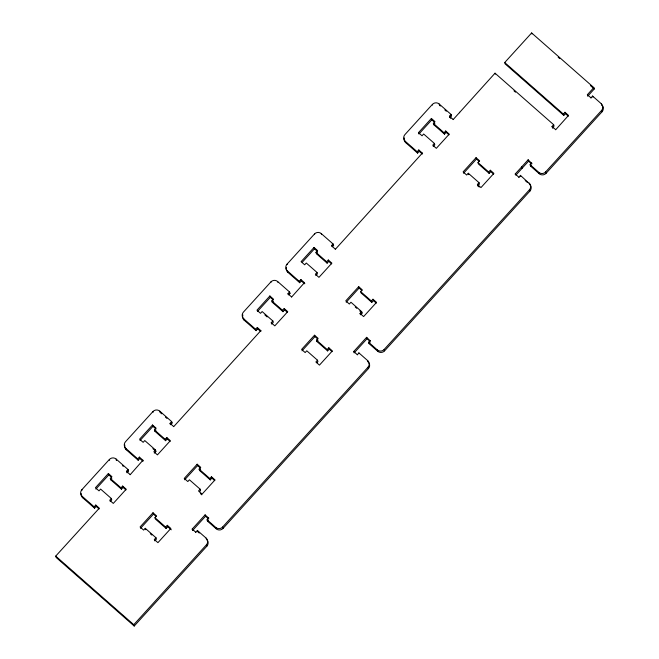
<?xml version="1.0" encoding="UTF-8"?>
<svg xmlns="http://www.w3.org/2000/svg" width="659" height="659" viewBox="0 0 659 659"><rect width="100%" height="100%" fill="white"/><g stroke="black" fill="none" stroke-linecap="round" stroke-linejoin="round"><path stroke-width="0.99" d="M94.566 508.18L94.13 506.812L95.744 505.041L96.181 506.4L94.566 508.18L82.663 497.718L82.227 496.359A4.827 4.728 -17.9 0 1 81.889 489.67L109.345 459.488A4.827 4.728 -17.9 0 1 116.149 459.076L128.052 469.529L128.489 470.897L127.096 472.865M138.184 460.237L137.739 458.878L139.354 457.107L139.799 458.466L138.184 460.237L126.273 449.784L125.836 448.425A4.827 4.728 -17.9 0 1 125.498 441.736L152.954 411.554A4.827 4.728 -17.9 0 1 159.758 411.142L171.661 421.595L172.098 422.954L170.483 424.734L170.343 424.305M256.087 330.637L255.651 329.278L257.265 327.498L257.702 328.866L256.087 330.637L244.184 320.175L243.748 318.816A4.827 4.728 -17.9 0 1 243.402 312.127L270.865 281.945A4.827 4.728 -17.9 0 1 277.661 281.533L289.565 291.995L290.009 293.354L288.593 294.911M299.697 282.703L299.26 281.344L300.875 279.564L301.311 280.923L299.697 282.703L287.794 272.241L287.357 270.882A4.827 4.728 -17.9 0 1 287.011 264.193L314.475 234.011A4.827 4.728 -17.9 0 1 321.271 233.599L333.182 244.061L333.619 245.42L332.408 246.746M417.608 153.102L417.172 151.735L418.786 149.964L419.223 151.323L417.608 153.102L405.705 142.641L405.269 141.281A4.827 4.728 -17.9 0 1 404.923 134.593L432.378 104.41A4.827 4.728 -17.9 0 1 439.182 103.998L451.086 114.452L451.53 115.811L449.916 117.59L449.776 117.162M121.462 489.209L121.025 487.849L122.64 486.07L123.076 487.438L121.462 489.209L110.745 479.801L110.308 478.434L111.923 476.663L108.356 473.524L95.431 487.726L99.007 490.864L100.621 489.093L111.33 498.501L111.775 499.86L110.16 501.639M165.615 440.682L165.17 439.322L166.785 437.543L167.229 438.91L165.615 440.682L154.898 431.274L154.461 429.907L156.076 428.136L152.501 424.997L139.584 439.199L143.151 442.337L144.766 440.558L155.483 449.973L155.919 451.333L154.305 453.112M282.983 311.674L282.538 310.307L284.161 308.536L284.597 309.895L282.983 311.674L272.266 302.259L271.829 300.899L273.444 299.12L269.869 295.982L256.952 310.191L260.519 313.33L262.134 311.55L272.851 320.966L273.287 322.325L271.673 324.096L271.236 322.737L272.851 320.966M327.128 263.147L326.691 261.78L328.306 260.008L328.742 261.368L327.128 263.147L316.419 253.731L315.974 252.372L317.589 250.593L314.022 247.454L301.097 261.664L304.672 264.794L306.287 263.023L317.004 272.439L317.44 273.798L315.826 275.569M431.39 118.447L431.834 119.806L418.91 134.008L418.473 132.648L431.39 118.447L434.965 121.585L433.35 123.357L433.787 124.724L444.504 134.131L446.118 132.36L445.673 130.993L444.059 132.772L444.504 134.131M95.868 489.085L108.793 474.884L108.356 473.524M140.021 440.558L152.946 426.357L152.501 424.997M257.389 311.55L270.314 297.349L269.869 295.982M302.217 262.274L314.458 248.822L314.022 247.454M110.745 479.801L111.824 478.615M154.898 431.274L155.977 430.088M272.266 302.259L273.345 301.072M316.419 253.731L317.49 252.545M433.787 124.724L434.866 123.538M126.709 472.157L126.437 471.309L128.052 469.529M170.261 424.05L170.047 423.375L171.661 421.595M288.115 294.276L287.95 293.766L289.565 291.995M331.617 246.005L333.182 244.061M449.718 116.997L449.471 116.231L451.086 114.452M206.547 539.466A4.827 4.728 -17.9 0 1 206.885 546.154L134.205 626.05L56.147 557.473L55.71 556.114L99.32 508.18L95.744 505.041M130.111 474.785L142.929 460.246L139.354 457.107M173.671 426.678L260.832 330.637L257.265 327.498M291.583 297.077L304.45 282.703L300.875 279.564M335.274 249.399L422.353 153.102L418.786 149.964M453.128 119.625L495.024 73.19L553.651 124.699L554.087 126.058L552.58 127.722M563.783 115.407L563.338 114.048L564.961 112.269L565.397 113.628L563.783 115.407L505.156 63.898L504.712 62.539L531.632 32.95L593.833 87.589L594.27 88.957L587.812 96.057M111.33 498.501L109.715 500.28L113.29 503.418L126.207 489.209L122.64 486.07M155.483 449.973L153.868 451.753L157.435 454.883L170.36 440.682L166.785 437.543M317.004 272.439L315.381 274.21L318.956 277.348L331.881 263.147L328.306 260.008M418.473 132.648L422.04 135.787L423.655 134.008L434.372 143.423L432.757 145.202L436.324 148.333L449.249 134.131L445.673 130.993M433.194 146.562L434.808 144.782L434.372 143.423M166.109 528.452L165.673 527.093L167.287 525.314L167.724 526.673L166.109 528.452L155.392 519.037L154.956 517.677L156.57 515.906L152.995 512.768L140.079 526.969L143.646 530.108L145.26 528.329L155.977 537.744L156.414 539.103L154.799 540.882L154.363 539.515L155.977 537.744M210.279 479.9L209.834 478.541L211.448 476.77L211.893 478.129L210.279 479.9L199.562 470.493L199.125 469.134L200.74 467.355L197.165 464.216L184.248 478.418L187.815 481.556L189.43 479.785L200.147 489.192L200.583 490.56L199.504 491.738M327.63 350.909L327.185 349.55L328.8 347.779L329.245 349.138L327.63 350.909L316.913 341.502L316.477 340.143L318.091 338.364L314.516 335.225L301.6 349.427L305.166 352.565L306.781 350.794L317.498 360.201L317.935 361.569L316.855 362.747M371.791 302.366L371.355 301.006L372.969 299.227L373.414 300.586L371.791 302.366L361.083 292.95L360.638 291.591L362.261 289.812L358.685 286.681L345.761 300.883L349.336 304.021L350.95 302.242L361.667 311.658L362.104 313.017L360.489 314.796L360.053 313.429L361.667 311.658M489.143 173.375L488.706 172.015L490.321 170.236L490.766 171.595L489.143 173.375L478.434 163.959L477.997 162.6L479.612 160.821L476.037 157.69L463.112 171.892L466.687 175.03L468.302 173.251L479.019 182.667L479.455 184.026L477.841 185.805L479.266 187.057M140.515 528.329L153.44 514.127L152.995 512.768M184.685 479.785L197.609 465.575L197.165 464.216M302.036 350.794L314.961 336.584L314.516 335.225M346.206 302.242L359.122 288.041L358.685 286.681M463.557 173.251L476.473 159.05L476.037 157.69M199.562 470.493L200.641 469.307M316.913 341.502L317.992 340.316M200.147 489.192L198.532 490.971L202.099 494.11L215.023 479.9L211.448 476.77M317.498 360.201L315.883 361.98L319.45 365.119L332.375 350.909L328.8 347.779M477.841 185.805L477.404 184.438L479.019 182.667M552.366 127.492L552.036 126.47L553.651 124.699M192.543 530.182L192.189 529.07L205.106 514.868L208.738 518.18M353.924 352.219L353.71 351.535L366.626 337.334L370.391 341.065M515.527 174.932L515.223 173.992L528.147 159.791L531.994 163.778M555.661 129.782L568.528 115.407L564.961 112.269M587.754 95.885L587.375 94.698L593.833 87.589M192.626 530.437L205.55 516.236L205.106 514.868M354.147 352.894L367.071 338.693L366.626 337.334M516.071 174.915L528.584 161.15L528.147 159.791M195.814 532.381L197.37 530.437L206.11 538.106L206.522 539.383M368.035 361.849L368.068 361.931A4.827 4.728 -17.9 0 1 368.406 368.62L223.039 528.403A4.827 4.728 -17.9 0 1 216.234 528.815L207.503 521.145L207.066 519.786L208.681 518.007M357.335 354.839L358.891 352.894L367.623 360.572L367.903 361.42M529.506 184.133L529.589 184.388A4.827 4.728 -17.9 0 1 529.927 191.077L384.559 350.868A4.827 4.728 -17.9 0 1 377.755 351.28L369.024 343.603L368.587 342.243L370.201 340.472M518.938 177.559L520.412 175.36L529.309 183.54M602.021 105.374A4.827 4.728 -17.9 0 1 602.054 111.766L546.064 173.309A4.827 4.728 -17.9 0 1 539.301 173.762L530.544 166.068L530.108 164.709L531.722 162.93M590.999 98.002L592.556 96.057L601.272 103.718L601.716 105.078M207.503 521.145L208.31 520.256M369.024 343.603L370.037 342.499M530.544 166.068L531.451 165.071M134.205 626.05L133.761 624.691L206.448 544.795A4.827 4.728 -17.9 0 0 206.11 538.106M207.066 519.786L215.798 527.455A4.827 4.728 -17.9 0 0 222.602 527.043L367.969 367.261A4.827 4.728 -17.9 0 0 367.623 360.572M368.587 342.243L377.319 349.913A4.827 4.728 -17.9 0 0 384.123 349.501L529.49 189.718A4.827 4.728 -17.9 0 0 529.144 183.029M530.108 164.709L538.864 172.394A4.827 4.728 -17.9 0 0 545.619 171.95L601.618 110.399A4.827 4.728 -17.9 0 0 601.272 103.718M558.181 57.251L559.713 58.593M590.431 85.579L594.27 88.957M587.375 94.698L590.942 97.829M565.397 113.628L568.297 116.182M504.712 62.539L563.338 114.048M513.979 90.818L515.519 92.178M552.036 126.47L555.603 129.609M552.473 127.838L552.917 128.225M528.584 161.15L531.492 163.704M439.627 105.358L440.369 106.008M444.833 109.929L446.316 111.239M450.781 115.16L451.53 115.811M525.215 180.558L527.406 182.469M449.471 116.231L453.046 119.37M515.223 173.992L518.798 177.131M450.361 117.986L450.805 118.373M490.321 170.236L493.896 173.375L480.971 187.576L477.404 184.438M431.834 119.806L434.685 122.319M446.118 132.36L448.977 134.864M476.473 159.05L479.332 161.562M490.766 171.595L493.616 174.108M433.35 123.357L444.059 132.772M477.997 162.6L488.706 172.015M419.223 151.323L422.122 153.868M405.269 141.281L417.172 151.735M332.128 244.11L333.619 245.42M331.568 245.832L335.134 248.97M372.969 299.227L376.544 302.366L363.62 316.567L360.053 313.429M314.458 248.822L317.317 251.326M328.742 261.368L331.601 263.88M359.122 288.041L361.98 290.553M373.414 300.586L376.264 303.099M315.974 252.372L326.691 261.78M360.638 291.591L371.355 301.006M355.217 306.962L356.75 308.313M359.806 310.999L362.104 313.017M301.311 280.923L304.442 283.675M367.071 338.693L369.971 341.238M287.357 270.882L299.26 281.344M289.268 292.703L290.009 293.354M287.95 293.766L291.525 296.904M353.71 351.535L357.277 354.674M284.161 308.536L287.728 311.674L274.803 325.875L271.236 322.737M270.314 297.349L273.172 299.853M284.597 309.895L287.456 312.407M314.961 336.584L317.811 339.097M329.245 349.138L332.103 351.651M271.829 300.899L282.538 310.307M316.477 340.143L327.185 349.55M264.869 314.928L267.167 316.946M257.702 328.866L260.61 331.411M243.748 318.816L255.651 329.278M160.195 412.501L161.686 413.803M165.401 417.073L166.892 418.383M171.356 422.304L172.098 422.954M170.047 423.375L173.614 426.513M152.946 426.357L155.796 428.869M167.229 438.91L170.08 441.415M197.609 465.575L200.46 468.088M211.893 478.129L214.752 480.642M154.461 429.907L165.17 439.322M199.125 469.134L209.834 478.541M152.863 448.647L155.919 451.333M200.394 493.583L201.827 494.843M139.799 458.466L142.698 461.012M205.55 516.236L208.672 518.979M125.836 448.425L137.739 458.878M122.533 465.666L123.282 466.317M127.747 470.238L128.489 470.897M197.815 531.797L199.273 533.073M126.437 471.309L130.004 474.447M192.189 529.07L195.756 532.208M167.287 525.314L170.854 528.452L157.929 542.654L154.363 539.515M108.793 474.884L111.651 477.396M123.076 487.438L125.935 489.942M153.44 514.127L156.298 516.64M167.724 526.673L171.291 529.811M110.308 478.434L121.025 487.849M154.956 517.677L165.673 527.093M150.293 533.724L151.825 535.067M96.181 506.4L99.089 508.954M82.227 496.359L94.13 506.812M55.71 556.114L133.761 624.691M601.618 110.399L602.054 111.766M592.556 96.057L592.919 97.161M531.632 32.95L531.961 33.971M545.619 171.95L546.064 173.309M538.864 172.394L539.301 173.762M495.024 73.19L495.321 74.129M529.49 189.718L529.927 191.077M521.689 166.892L522.126 168.259M520.412 175.36L520.717 176.291M459.488 112.252L459.652 112.763M468.302 173.251L468.738 174.61M439.182 103.998L439.545 105.102M432.378 104.41L432.601 105.086M422.353 153.102L422.6 153.868M384.123 349.501L384.559 350.868M377.319 349.913L377.755 351.28M367.969 367.261L368.406 368.62M321.271 233.599L321.493 234.283M358.891 352.894L359.114 353.578M314.475 234.011L314.664 234.604M304.45 282.703L304.779 283.724M287.011 264.193L287.151 264.621M277.777 281.879L277.941 282.382M270.865 281.945L270.997 282.373M260.832 330.637L260.997 331.147M222.602 527.043L223.039 528.403M215.798 527.455L216.234 528.815M206.448 544.795L206.885 546.154M159.758 411.142L160.112 412.246M197.37 530.437L197.7 531.459M152.954 411.554L153.176 412.229M142.929 460.246L143.176 461.003M145.26 528.329L145.705 529.688M116.149 459.076L116.561 460.353M109.345 459.488L109.616 460.336M81.889 489.67L82.054 490.181M405.705 142.641A4.827 4.728 -17.9 0 1 404.28 137.937M287.794 272.241A4.827 4.728 -17.9 0 1 286.368 267.538M244.184 320.175A4.827 4.728 -17.9 0 1 242.907 315.018M126.273 449.784A4.827 4.728 -17.9 0 1 124.848 445.072M82.663 497.718A4.827 4.728 -17.9 0 1 81.139 493.484M116.248 460.171A4.827 4.728 -17.9 0 1 116.585 460.435"/></g></svg>
